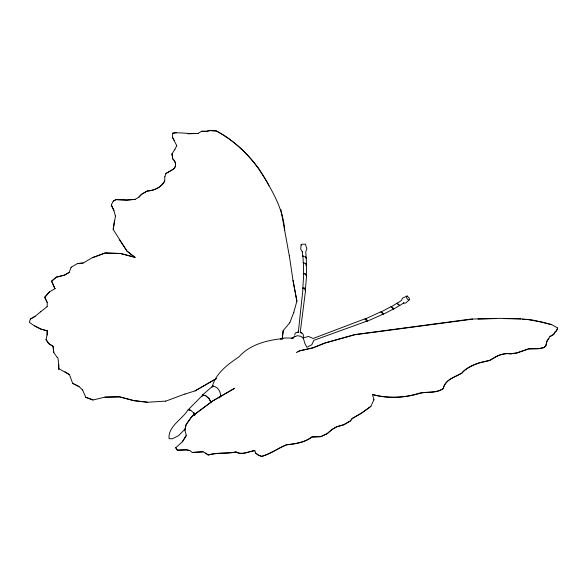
<?xml version="1.0" encoding="UTF-8"?>
<svg xmlns="http://www.w3.org/2000/svg" width="587" height="587" viewBox="0 0 587 587"><rect width="100%" height="100%" fill="white"/><g stroke="black" fill="none" stroke-linecap="round" stroke-linejoin="round"><path stroke-width="0.88" d="M305.284 290.895L306.605 275.303L305.504 273.762L306.297 275.897L306.649 264.649L305.431 263.203L306.48 265.214L306.231 257.796L304.873 256.453L306.245 258.346L305.739 251.676L306.862 249.02L305.409 244.177L302.18 244.207L301.131 244.706L300.705 249.079L302.496 252.08M303.42 274.078L303.596 262.961L304.47 263.233L303.222 262.705L302.987 256.086L303.824 256.416L302.665 255.888L302.276 251.713M47.107 306.73L47.276 302.525L44.729 297.264L49.447 291.849M47.085 335.016L47.254 330.804L40.958 329.058L34.706 325.932M47.254 330.804L47.114 334.92L46.021 339.668L48.618 343.556L53.065 346.374L53.762 352.699M57.269 357.329C59.111 356.595 58.539 379.195 58.847 364.498M164.866 176.746L164.705 180.957A27.207 19.797 18.6 0 1 147.124 191.105L141.57 194.312L138.752 197.283M176.313 132.449L172.659 133.212L172.49 137.424L174.207 140.469M282.156 339.073L283.191 330.62L289.831 322.674M282.186 338.978L283.22 330.525M305.416 289.817L303.978 287.806L305.622 289.897L300.25 332.103L301.314 333.277M113.181 229.546L115.47 216.038M114.414 220.683L113.218 229.451L126.99 251.192L134.951 257.363L127.019 251.097L119.242 239.437M306.495 276.051L306.605 275.303M184.876 430.139L186.123 424.621M305.622 289.897L305.306 290.638M293.771 312.394L296.897 301.094L293.038 280.432M294.652 335.126L295.246 332.998L298.666 331.985L297.264 332.528L298.453 331.765L298.321 332.242L302.98 288.833L303.171 288.217L303.831 288.342L302.885 288.092L302.782 288.789L303.714 274.268L303.809 273.681L304.631 273.88L303.42 273.41M202.053 396.673L202.537 395.014L213.397 385.498M164.837 176.841L165.886 173.466L172.358 169.731A10.25 7.455 18.6 0 0 172.725 158.754L171.976 153.794M47.246 302.613L44.729 297.264M51.612 281.173L54.965 288.738L51.612 281.173L56.279 277.13L64.519 275.068L69.141 272.397M53.065 346.374L48.648 343.461L46.057 339.572M78.959 386.613L72.744 383.392L78.988 386.517L82.481 389.959M172.659 133.212C180.701 132.038 189.623 134.291 198.068 133.352M147.447 402.183L133.887 400.591L119.491 396.79L104.963 397.098L93.04 400.018L85.893 397.34L93.069 399.923M71.13 267.21L69.112 272.493L64.489 275.164L56.249 277.225L51.583 281.268M212.068 387.156C215.634 373.156 227.778 364.49 239.048 356.764C250.165 344.342 267.048 340.203 283.022 338.552L280.593 339.029M289.802 322.762L293.808 312.299M557.65 328.096L556.586 330.76L554.693 332.543L553.68 334.502L549.975 336.637M373.926 399.725L370.867 406.439L361.519 413.204L352.266 418.546L350.329 421.04L343.85 424.775L336.586 426.918L331.963 429.589L327.245 433.683L320.81 436.706L311.88 437.066C304.374 442.774 295.393 443.823 286.427 444.902C277.981 448.373 270.409 454.015 261.626 456.473L258.155 455.05L255.609 453.091L254.831 450.647C248.631 451.161 241.961 455.527 236.033 451.902C226.831 453.802 217.359 452.239 208.216 454.932L205.67 452.973M174.816 149.546L176.79 145.635M366.075 321.06L366.992 321.302L382.929 314.272L383.157 313.891L381.513 312.313L382.878 313.201L383.421 314.016L383.113 314.368L393.532 308.975L391.727 307.148L393.195 308.05L393.664 309.033L399.71 305.453L397.641 303.919L399.813 305.511L403.79 302.863L403.247 303.193L405.778 303.017L409.543 299.597L409.344 298.225L407.136 295.98L402.528 298.137L401.427 300.449L397.26 303.325M186.292 435.349L182.315 441.762L175.733 447.764L177.362 450.258L186.292 449.899L189.814 450.611M182.352 441.894L186.321 435.481L184.846 430.014L186.086 424.496L191.956 416.308L212.538 400.994L234.675 388.212M174.845 149.45L171.947 153.889L172.695 158.842A10.25 7.455 18.6 0 1 172.329 169.826L165.857 173.561M365.187 319.269L366.501 318.91L365.444 318.624L313.113 338.494L308.645 336.49L303.237 337.774L304.763 343.212L306.884 347.299L311.814 344.752L313.818 340.343L366.846 321.148L367.146 320.707L365.921 319.24L366.97 320.032L367.367 320.876L366.992 321.302M186.651 423.88L191.986 416.432L212.567 401.126L233.912 388.799M548.933 338.464L546.989 340.959L545.793 345.765L543.9 347.548L538.484 348.612L528.667 348.795L516.824 352.89L510.529 353.778A10.25 3.801 -13.6 0 0 496.088 356.632L489.609 360.367L479.66 362.685A27.207 10.089 -13.6 0 0 462.079 372.833C455.101 377.228 445.262 379.092 443.258 388.499C434.967 394.244 424.298 390.656 415.258 394.376C401.567 398.199 385.85 398.023 372.51 394.515C388.447 399.138 405.837 397.707 421.627 392.908C428.906 391.712 436.963 393.261 443.295 388.631C445.291 379.224 455.13 377.353 462.108 372.965A27.207 10.089 -13.6 0 1 479.689 362.817L489.639 360.499L496.118 356.757A10.25 3.801 -13.6 0 1 510.558 353.91L516.853 353.022L528.696 348.92L538.514 348.744L543.929 347.673L545.822 345.897L547.018 341.091L549.946 336.505L553.644 334.37L554.664 332.411L556.557 330.635L557.621 327.964L551.597 324.582L532.284 319.959L518.996 318.712L499.412 318.359L470.847 319.079L354.893 334.575L324.956 342.947L313.062 347.753L299.502 350.784L296.34 352.611M396.959 303.384L397.414 303.222M391.096 306.81L391.676 306.509L391.309 306.854M380.868 312.086L381.601 311.704L381.139 312.152M44.693 297.36L49.411 291.944L54.995 288.643M364.982 319.13L365.444 318.624M184.942 429.148L178.521 435.686L172.24 438.783L169.085 438.687C167.794 426.169 182.704 419.14 188.185 409.616L190.665 410.262L195.082 414.114M40.62 311.748L34.993 316.422L30.363 319.093M40.591 311.844L47.143 306.641M370.83 406.314L361.489 413.079L352.237 418.421L350.3 420.908L343.821 424.65L336.556 426.786L331.926 429.457L327.216 433.551L320.781 436.581L311.851 436.933C304.345 442.649 295.356 443.691 286.397 444.77C277.952 448.248 270.38 453.89 261.597 456.348L258.126 454.925L255.572 452.966M407.136 295.98L406.424 296.413L406.63 297.785L407.62 299.289L408.831 300.038L409.543 299.597M391.199 306.796L397.172 303.127M113.21 201.26L115.984 199.661L126.858 200.116L135.054 199.426L138.781 197.195L141.606 194.216L147.154 191.01A27.207 19.797 18.6 0 0 164.734 180.862M71.1 267.305L77.609 263.475L83.068 263.013M35.022 316.327L30.399 318.998L29.35 322.373L34.677 326.027L40.921 329.146L47.217 330.899M216.361 378.549L195.016 390.876L184.898 394.097M194.979 390.971L216.324 378.644M295.07 336.292L291.438 338.391L293.5 337.987C289.156 338.589 284.915 337.019 280.637 338.985M297.954 351.826L299.531 350.916L313.091 347.886L324.985 343.079L354.93 334.707L380.09 331.442M381.367 311.829L391.404 306.429M365.738 318.763L381.264 311.624M294.182 336.931L297.396 335.698L301.241 336.41L303.472 338.648L303.303 334.487L301.373 332.543L300.339 332.301M92.284 257.766L105.146 253.034L120.562 253.555L134.951 257.363M165.6 401.2L184.927 394.009M203.102 451.858L192.331 452.438L203.073 451.726L208.246 455.057C217.388 452.364 226.868 453.927 236.069 452.027C241.947 455.615 248.954 451.388 254.831 450.647M380.985 331.325L472.66 319.159M188.038 133.829L198.032 133.447L201.767 131.217L206.301 131.29L209.955 130.527L216.295 130.901C233.127 139.779 247.303 153.2 258.625 168.388C270.38 187.495 283.015 207.182 284.688 230.141M135.083 199.331L126.895 200.02L116.013 199.565L113.24 201.172L111.266 205.076L113.819 210.337M77.572 263.57L83.038 263.108L92.32 257.671L105.183 252.938L120.592 253.467L134.988 257.267M165.637 401.104L147.418 402.278L133.858 400.686L119.462 396.878L104.926 397.194M175.704 447.639L177.333 450.126L186.262 449.767L189.784 450.478L192.367 452.57M478.016 319.027L495.868 318.58M201.737 131.312L206.272 131.385L209.926 130.615L216.265 130.996C238.968 143.052 256.923 162.834 268.919 185.397M503.895 318.572L520.801 319.005M522.569 319.174L527.001 319.592M528.77 319.754L541.992 322.043L551.626 324.714M202.537 395.014L205.575 395.477L209.148 398.624L211.173 402.616M305.761 265.163L306.641 265.346M190.724 410.364L188.244 409.726L202.581 395.249L205.611 395.704L209.177 398.852L211.137 402.748M365.965 320.913L366.846 321.148M392.886 308.535L393.818 308.828L392.791 308.505M382.071 313.994L382.929 314.272M58.707 368.614L69.369 374.645M64.959 371.732L69.405 374.55L72.707 383.487M194.084 412.837L195.031 414.04M57.233 357.424L53.791 352.604L53.094 346.279M194.407 414.84L193.717 413.38L194.774 415.449M301.131 244.706L301.425 245.197M172.519 137.329L176.753 145.73M111.303 204.98L113.849 210.241L115.441 216.126M302.665 255.888L302.892 256.365M82.51 389.871L85.863 397.428M302.987 256.086L303.097 256.49M372.481 394.383L373.956 399.857M303.222 262.705L303.34 263.292M280.865 209.39L289.288 255.756M296.868 301.19L293.008 280.527L289.318 255.661M303.596 262.961L303.596 263.475M212.765 386.782A6.428 3.713 60 0 1 219.193 390.487A6.428 3.713 60 0 1 219.193 397.905"/></g></svg>
